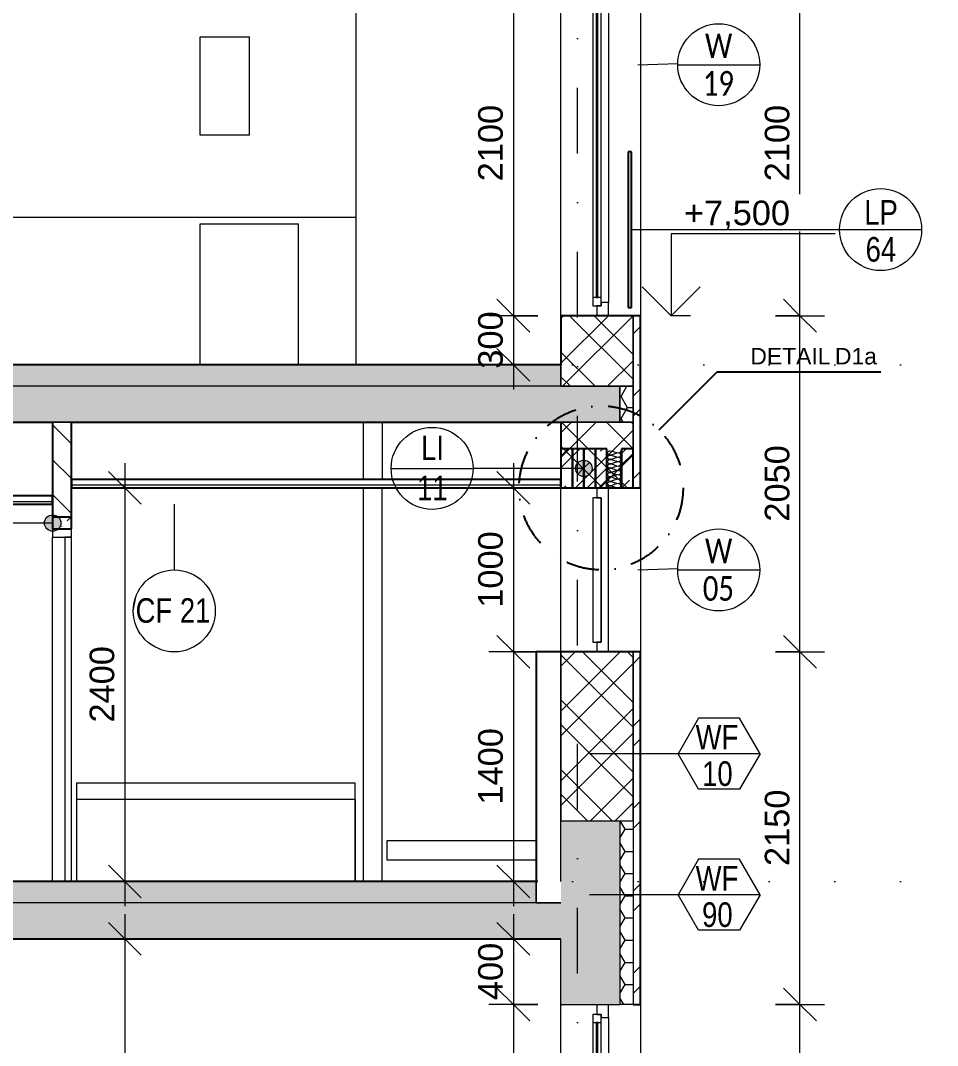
# Model space of a CAD drawing. Header units: millimetres. Extents: x -9657 to 178820, y -8645 to 72638.
# Drawn here: x 51301 to 56894, y 3050 to 9300 of the extents above; entities that cross this region are included whole.
import ezdxf

# ---------------------------------------------------------------- set-up
doc = ezdxf.new("R2010")
doc.units = ezdxf.units.MM
for name, pattern in [('HA_DashDot_10mm-S3mm', [1000, 400, -300, 0, -300]), ('HA_DashDot_4mm-S1mm', [400, 200, -100, 0, -100]), ('HA_Dot-S4mm', [400, 0, -400])]:
    doc.linetypes.add(name, pattern=pattern)
for name, color, linetype, lineweight in [('A-____-____-DIMS', 9, 'Continuous', 5), ('A-____-____-DIMS-100', 9, 'Continuous', 5), ('A-CLNG-____-IDEN', 9, 'Continuous', 9), ('A-CLNG-____-MCUT', 9, 'Continuous', 25), ('A-DETL-____-OTLN', 9, 'Continuous', 25), ('A-DETL-____-THIN', 9, 'Continuous', 9), ('A-DETL-GENF-OTLN', 9, 'Continuous', 9), ('A-DOOR-____-MCUT', 9, 'Continuous', 9), ('A-DOOR-____-OTLN', 9, 'Continuous', 9), ('A-DOOR-FRAM-MCUT', 9, 'Continuous', 9), ('A-DOOR-FRAM-OTLN', 9, 'Continuous', 9), ('A-FLOR-____-MCUT', 9, 'Continuous', 25), ('A-FLOR-____-OTLN', 9, 'Continuous', 9), ('A-FLOR-____-OVHD', 9, 'HA_DashDot_4mm-S1mm', 25), ('A-FLOR-____-PATT', 9, 'Continuous', 25), ('A-FLOR-HRAL-IDEN', 9, 'Continuous', 9), ('A-FLOR-HRAL-MCUT', 9, 'Continuous', 25), ('A-FLOR-HRAL-OTLN', 9, 'Continuous', 9), ('A-FLOR-LEVL-OTLN', 9, 'Continuous', 9), ('A-GENM-____-IDEN', 9, 'Continuous', 9), ('A-GENM-____-MCUT', 9, 'Continuous', 25), ('A-GENM-____-OTLN', 9, 'Continuous', 9), ('A-GLAZ-____-IDEN', 9, 'Continuous', 9), ('A-GLAZ-____-MCUT', 9, 'Continuous', 5), ('A-GLAZ-____-OTLN', 9, 'Continuous', 5), ('A-WALL-____-MCUT', 9, 'Continuous', 25), ('A-WALL-____-OTLN', 9, 'Continuous', 9), ('A-WALL-____-PATT', 9, 'Continuous', 25), ('G-____-____-DIMS', 9, 'Continuous', 5), ('G-____-____-TEXT', 9, 'Continuous', 5), ('I-WALL-____-MCUT', 9, 'Continuous', 25), ('I-WALL-____-OTLN', 9, 'Continuous', 9), ('P-SANR-FIXT-OTLN', 9, 'Continuous', 9), ('Q-CASE-____-OTLN', 9, 'Continuous', 9), ('Q-SPCQ-____-OTLN', 9, 'Continuous', 9), ('S-GRID-____-OTLN', 9, 'Continuous', 5)]:
    doc.layers.add(name, color=color, linetype=linetype, lineweight=lineweight)
doc.styles.add('Arial_1', font='arial.ttf', dxfattribs={"height": 150})
doc.styles.add('Arial_2', font='arial.ttf', dxfattribs={"height": 100})
doc.styles.add('Arial_3', font='arial.ttf', dxfattribs={"width": 0.8, "height": 150})
doc.styles.add('Calibri', font='calibri.ttf', dxfattribs={"width": 0.8, "height": 150})
doc.dimstyles.new('Inner_Dimensions_1', dxfattribs={"dimscale": 304.8, "dimtxt": 153.03891, "dimasz": 0.656168, "dimexe": 0.492126, "dimexo": 0.0625, "dimgap": 0.065617, "dimtad": 1, "dimdec": 0, "dimzin": 0, "dimdsep": 46, "dimtxsty": 'Arial_1', "dimblk1": 'OBLIQUE', "dimblk2": 'OBLIQUE', "dimsah": 1, "dimcen": 0.09, "dimdle": 0.492126, "dimazin": 0, "dimtfac": 1, "dimtdec": 4, "dimtix": 1, "dimtmove": 0, "dimatfit": 3, "dimfxl": 0.492126, "dimfxlon": 1, "dimtvp": 1, "dimtolj": 1, "dimtzin": 0, "dimlwd": 9, "dimlwe": 9, "dimarcsym": 2})
pattern_1 = [(45, (-49176.07, 1865.4), (-212.132, 212.132), []), (45, (-49026.07, 1865.4), (-212.132, 212.132), []), (315, (-49176.07, 1865.4), (212.132, 212.132), []), (315, (-49026.07, 1865.4), (212.132, 212.132), [])]
pattern_2 = [(45, (-49176.07, 1865.4), (-176.7767, 176.7767), []), (45, (-49105.36, 1865.4), (-176.7767, 176.7767), []), (45, (-48963.93, 1865.4), (-106.066, 247.4874), [100, -50, 3.353, -46.647])]

# ---------------------------------------------------------------- blocks, each defined once
blk = doc.blocks.new('HA_DR_Single_Swing_Solid - In_BJ_700x2100-2040355-ŘEZ C-C OBJEKT C')
at = {"layer": 'A-DOOR-____-MCUT', "color": 50}
for p, q in [((-26419.9, 6150), (-26459.9, 6150)), ((-26459.9, 6150), (-26459.9, 4050)), ((-26419.9, 4050), (-26419.9, 6150)), ((-26459.9, 4050), (-26419.9, 4050))]:
    blk.add_line(p, q, dxfattribs=at)
at = {"layer": 'A-DOOR-FRAM-MCUT', "color": 50}
for p, q in [((-26419.9, 6200), (-26534.9, 6200)), ((-26534.9, 6200), (-26534.9, 6150)), ((-26419.9, 6150), (-26419.9, 6200)), ((-26534.9, 6150), (-26419.9, 6150))]:
    blk.add_line(p, q, dxfattribs=at)
at = {"layer": 'A-DOOR-FRAM-OTLN', "color": 50}
blk.add_line((-26534.9, 4050), (-26534.9, 6150), dxfattribs=at)
blk = doc.blocks.new('HA_WD_SinglePanel - 1250x2400-1662821-ŘEZ C-C OBJEKT C')
at = {"layer": 'A-GLAZ-____-MCUT', "color": 250}
for p, q in [((-23214.9, 3298), (-23214.9, 3240)), ((-23144.9, 3220), (-23144.9, 3298)), ((-23189.9, 3240), (-23239.9, 3240)), ((-23239.9, 3240), (-23239.9, 3190)), ((-23239.9, 3190), (-23189.9, 3190)), ((-23209.9, 3190), (-23219.9, 3190)), ((-23219.9, 3190), (-23219.9, 1010)), ((-23214.9, 3240), (-23189.9, 3240)), ((-23209.9, 1010), (-23209.9, 3190)), ((-23189.9, 3190), (-23189.9, 3240)), ((-23189.9, 3240), (-23189.9, 3220)), ((-23189.9, 3220), (-23144.9, 3220)), ((-23189.9, 1010), (-23239.9, 1010)), ((-23239.9, 1010), (-23239.9, 960)), ((-23219.9, 1010), (-23209.9, 1010)), ((-23189.9, 960), (-23189.9, 1010)), ((-23239.9, 960), (-23189.9, 960)), ((-23214.9, 960), (-23214.9, 900)), ((-23189.9, 960), (-23214.9, 960)), ((-23144.9, 980), (-23189.9, 980)), ((-23189.9, 980), (-23189.9, 960)), ((-23144.9, 900), (-23144.9, 980)), ((-23214.9, 900), (-23144.9, 900))]:
    blk.add_line(p, q, dxfattribs=at)
at = {"layer": 'A-GLAZ-____-OTLN', "color": 250}
for p, q in [((-23239.9, 3190), (-23239.9, 1010)), ((-23189.9, 1010), (-23189.9, 3190)), ((-23144.9, 3220), (-23144.9, 980))]:
    blk.add_line(p, q, dxfattribs=at)
blk = doc.blocks.new('HA_WD_SinglePanel - 625x1000-V39-ŘEZ C-C OBJEKT C')
at = {"layer": 'A-GLAZ-____-MCUT', "color": 250}
for p, q in [((-23214.9, 6450), (-23214.9, 6390)), ((-23144.9, 6450), (-23214.9, 6450)), ((-23144.9, 5450), (-23144.9, 6450)), ((-23189.9, 6390), (-23239.9, 6390)), ((-23239.9, 6390), (-23239.9, 5510)), ((-23214.9, 6390), (-23189.9, 6390)), ((-23189.9, 5510), (-23189.9, 6390)), ((-23189.9, 6390), (-23189.9, 5510)), ((-23239.9, 5510), (-23189.9, 5510)), ((-23189.9, 5510), (-23214.9, 5510)), ((-23214.9, 5510), (-23214.9, 5450)), ((-23214.9, 5450), (-23144.9, 5450))]:
    blk.add_line(p, q, dxfattribs=at)
blk = doc.blocks.new('ABMV_Bathtub_Generic - 800x1700-V40-ŘEZ C-C OBJEKT C')
at = {"layer": 'P-SANR-FIXT-OTLN', "color": 50}
for p, q in [((-24689.9, 4550), (-26389.9, 4550)), ((-26389.9, 4550), (-26389.9, 4050)), ((-24689.9, 4550), (-24689.9, 4050))]:
    blk.add_line(p, q, dxfattribs=at)
blk = doc.blocks.new('ABMV_ShowerBasin_Generic - 800x960-1530461-ŘEZ C-C OBJEKT C')
at = {"layer": 'P-SANR-FIXT-OTLN', "color": 50}
for p, q in [((-24494.9, 4180), (-24494.9, 4300)), ((-24494.9, 4300), (-23584.9, 4300)), ((-23584.9, 4180), (-24494.9, 4180))]:
    blk.add_line(p, q, dxfattribs=at)
blk = doc.blocks.new('Casework 9 - Casework 6-1428134-ŘEZ C-C OBJEKT C')
at = {"layer": 'Q-CASE-____-OTLN', "color": 50}
for q in [(-24684.9, 8100), (-28609.8, 7200)]:
    blk.add_line((-28609.8, 8100), q, dxfattribs=at)
blk = doc.blocks.new('Kuchyňská_linka_sporák_ADNS - 600x600x800-1423137-ŘEZ C-C OBJEKT C')
at = {"layer": 'Q-SPCQ-____-OTLN', "color": 50}
for p, q in [((-25635.2, 9200), (-25335.2, 9200)), ((-25635.2, 8600), (-25635.2, 9200)), ((-25335.2, 8600), (-25335.2, 9200)), ((-25335.2, 8600), (-25635.2, 8600)), ((-25635.2, 8060), (-25035.2, 8060)), ((-25635.2, 7200), (-25635.2, 8060)), ((-25035.2, 7200), (-25035.2, 8060))]:
    blk.add_line(p, q, dxfattribs=at)
blk = doc.blocks.new('Railing - Railing-1635921-ŘEZ C-C OBJEKT C')
at = {"layer": 'A-FLOR-HRAL-MCUT', "color": 10}
for p, q in [((-23004.9, 8500), (-23024.9, 8500)), ((-23024.9, 8500), (-23024.9, 7550)), ((-23004.9, 7550), (-23004.9, 8500)), ((-23024.9, 7550), (-23004.9, 7550))]:
    blk.add_line(p, q, dxfattribs=at)
blk = doc.blocks.new('HA_GM_Tiling_LineBased - Generic Tiles-1687101-ŘEZ C-C OBJEKT C')
at = {"layer": 'A-GENM-____-OTLN', "color": 50}
for p, q in [((-24639.9, 4050), (-24639.9, 6450)), ((-24524.9, 4050), (-24524.9, 6450))]:
    blk.add_line(p, q, dxfattribs=at)
blk = doc.blocks.new('HA_WD_SinglePanel - 1250x2100-2009252-ŘEZ C-C OBJEKT C')
at = {"layer": 'A-GLAZ-____-MCUT', "color": 250}
for p, q in [((-23214.9, 9600), (-23214.9, 9540)), ((-23144.9, 9520), (-23144.9, 9600)), ((-23189.9, 9540), (-23239.9, 9540)), ((-23239.9, 9540), (-23239.9, 9490)), ((-23214.9, 9540), (-23189.9, 9540)), ((-23189.9, 9490), (-23189.9, 9540)), ((-23189.9, 9540), (-23189.9, 9520)), ((-23189.9, 9520), (-23144.9, 9520)), ((-23239.9, 9490), (-23189.9, 9490)), ((-23209.9, 9490), (-23219.9, 9490)), ((-23219.9, 9490), (-23219.9, 7610)), ((-23209.9, 7610), (-23209.9, 9490)), ((-23189.9, 7610), (-23239.9, 7610)), ((-23239.9, 7610), (-23239.9, 7560)), ((-23219.9, 7610), (-23209.9, 7610)), ((-23189.9, 7560), (-23189.9, 7610)), ((-23144.9, 7580), (-23189.9, 7580)), ((-23189.9, 7580), (-23189.9, 7560)), ((-23144.9, 7500), (-23144.9, 7580)), ((-23239.9, 7560), (-23189.9, 7560)), ((-23214.9, 7560), (-23214.9, 7500)), ((-23189.9, 7560), (-23214.9, 7560)), ((-23214.9, 7500), (-23144.9, 7500))]:
    blk.add_line(p, q, dxfattribs=at)
at = {"layer": 'A-GLAZ-____-OTLN', "color": 250}
for p, q in [((-23144.9, 9520), (-23144.9, 7580)), ((-23239.9, 9490), (-23239.9, 7610)), ((-23189.9, 7610), (-23189.9, 9490))]:
    blk.add_line(p, q, dxfattribs=at)
blk = doc.blocks.new('TB_Porotherm KP11_5_1000mm - TB_Porotherm KP11_5_1000mm-V48-ŘEZ C-C OBJEKT C')
at = {"layer": 'A-GENM-____-OTLN', "lineweight": 5}
h = blk.add_hatch(dxfattribs=at)
h.set_pattern_fill('FP_27', color=256, style=0, pattern_type=2)
h.set_pattern_definition(pattern_2)
h.paths.add_polyline_path([(-26419.9, 6200), (-26419.9, 6271), (-26534.9, 6271), (-26534.9, 6200)])
at = {"layer": 'A-GENM-____-MCUT', "color": 10}
for p, q in [((-26419.9, 6271), (-26534.9, 6271)), ((-26534.9, 6271), (-26534.9, 6200)), ((-26419.9, 6200), (-26419.9, 6271)), ((-26534.9, 6200), (-26419.9, 6200))]:
    blk.add_line(p, q, dxfattribs=at)
blk = doc.blocks.new('TB_Porotherm KP7_1000mm - TB_Porotherm KP7_1000mm-V61-ŘEZ C-C OBJEKT C')
at = {"layer": 'A-GENM-____-OTLN', "lineweight": 5}
h = blk.add_hatch(dxfattribs=at)
h.set_pattern_fill('FP_27', color=256, style=0, pattern_type=2)
h.set_pattern_definition(pattern_2)
h.paths.add_polyline_path([(-23364.9, 6450), (-23364.9, 6688), (-23434.9, 6688), (-23434.9, 6450)])
at = {"layer": 'A-GENM-____-MCUT', "color": 10}
for p, q in [((-23364.9, 6688), (-23434.9, 6688)), ((-23434.9, 6688), (-23434.9, 6450)), ((-23364.9, 6450), (-23364.9, 6688)), ((-23434.9, 6450), (-23364.9, 6450))]:
    blk.add_line(p, q, dxfattribs=at)
blk = doc.blocks.new('TB_Porotherm KP7_1000mm - TB_Porotherm KP7_1000mm-V62-ŘEZ C-C OBJEKT C')
at = {"layer": 'A-GENM-____-OTLN', "lineweight": 5}
h = blk.add_hatch(dxfattribs=at)
h.set_pattern_fill('FP_27', color=256, style=0, pattern_type=2)
h.set_pattern_definition(pattern_2)
h.paths.add_polyline_path([(-23294.9, 6450), (-23294.9, 6688), (-23364.9, 6688), (-23364.9, 6450)])
at = {"layer": 'A-GENM-____-MCUT', "color": 10}
for p, q in [((-23294.9, 6688), (-23364.9, 6688)), ((-23364.9, 6688), (-23364.9, 6450)), ((-23294.9, 6450), (-23294.9, 6688)), ((-23364.9, 6450), (-23294.9, 6450))]:
    blk.add_line(p, q, dxfattribs=at)
blk = doc.blocks.new('TB_Porotherm KP7_1000mm - TB_Porotherm KP7_1000mm-V63-ŘEZ C-C OBJEKT C')
at = {"layer": 'A-GENM-____-OTLN', "lineweight": 5}
h = blk.add_hatch(dxfattribs=at)
h.set_pattern_fill('FP_27', color=256, style=0, pattern_type=2)
h.set_pattern_definition(pattern_2)
h.paths.add_polyline_path([(-23224.9, 6450), (-23224.9, 6688), (-23294.9, 6688), (-23294.9, 6450)])
at = {"layer": 'A-GENM-____-MCUT', "color": 10}
for p, q in [((-23224.9, 6688), (-23294.9, 6688)), ((-23294.9, 6688), (-23294.9, 6450)), ((-23224.9, 6450), (-23224.9, 6688)), ((-23294.9, 6450), (-23224.9, 6450))]:
    blk.add_line(p, q, dxfattribs=at)
blk = doc.blocks.new('TB_Porotherm KP7_1000mm - TB_Porotherm KP7_1000mm-V64-ŘEZ C-C OBJEKT C')
at = {"layer": 'A-GENM-____-OTLN', "lineweight": 5}
h = blk.add_hatch(dxfattribs=at)
h.set_pattern_fill('FP_27', color=256, style=0, pattern_type=2)
h.set_pattern_definition(pattern_2)
h.paths.add_polyline_path([(-23154.9, 6450), (-23154.9, 6688), (-23224.9, 6688), (-23224.9, 6450)])
at = {"layer": 'A-GENM-____-MCUT', "color": 10}
for p, q in [((-23154.9, 6688), (-23224.9, 6688)), ((-23224.9, 6688), (-23224.9, 6450)), ((-23154.9, 6450), (-23154.9, 6688)), ((-23224.9, 6450), (-23154.9, 6450))]:
    blk.add_line(p, q, dxfattribs=at)
blk = doc.blocks.new('TB_Porotherm KP7_1000mm - TB_Porotherm KP7_1000mm-V65-ŘEZ C-C OBJEKT C')
at = {"layer": 'A-GENM-____-OTLN', "lineweight": 5}
h = blk.add_hatch(dxfattribs=at)
h.set_pattern_fill('FP_27', color=256, style=0, pattern_type=2)
h.set_pattern_definition(pattern_2)
h.paths.add_polyline_path([(-22994.9, 6450), (-22994.9, 6688), (-23064.9, 6688), (-23064.9, 6450)])
at = {"layer": 'A-GENM-____-MCUT', "color": 10}
for p, q in [((-22994.9, 6688), (-23064.9, 6688)), ((-23064.9, 6688), (-23064.9, 6450)), ((-22994.9, 6450), (-22994.9, 6688)), ((-23064.9, 6450), (-22994.9, 6450))]:
    blk.add_line(p, q, dxfattribs=at)
blk = doc.blocks.new('185-01_OBJEKT C_Central_rvt-2-ŘEZ C-C OBJEKT C')
at = {"layer": 'A-FLOR-____-PATT', "lineweight": 5}
blk.add_hatch(color=7, dxfattribs=at).paths.add_polyline_path([(-23680.3, 7070), (-23434.9, 7070), (-23434.9, 7200), (-40224.9, 7200), (-40224.9, 7070), (-24227.3, 7070)])
at = {"layer": 'A-FLOR-____-PATT', "lineweight": 9}
for points in [[(-23074.9, 6850), (-23074.9, 7070), (-40224.9, 7070), (-40224.9, 6850), (-23434.9, 6850)], [(-23434.9, 3700), (-23434.9, 3920), (-45194.9, 3920), (-45194.9, 3700), (-23680.3, 3700)]]:
    blk.add_hatch(color=254, dxfattribs=at).paths.add_polyline_path(points)
at = {"layer": 'A-FLOR-____-PATT', "lineweight": 5}
h = blk.add_hatch(dxfattribs=at)
h.set_pattern_fill('FP_25', color=250, style=0, pattern_type=2)
h.set_pattern_definition([(0, (-49176.066, 1865.4), (117.187, 67.658), [78.125, -156.25]), (120, (-49176.066, 1865.4), (-117.18755, 67.65879), [78.125, -156.25]), (60, (-49176.066, 1865.4), (-5e-05, 135.31592), [0, -156.25, 78.125, 0])])
h.paths.add_polyline_path([(-22994.9, 6850), (-22994.9, 7070), (-23074.9, 7070), (-23074.9, 6850)])
h = blk.add_hatch(color=7, dxfattribs=at)
h.paths.add_polyline_path([(-44734.9, 3920), (-40474.9, 3920), (-40474.9, 4050), (-44734.9, 4050)])
h.paths.add_polyline_path([(-23584.9, 3920), (-23584.9, 4050), (-40224.9, 4050), (-40224.9, 3920), (-23680.3, 3920)])
at = {"layer": 'A-WALL-____-PATT', "lineweight": 5}
h = blk.add_hatch(dxfattribs=at)
h.set_pattern_fill('FP_24', color=250, style=0, pattern_type=2)
h.set_pattern_definition([(45, (-49176.07, 1865.4), (-251.447, 251.447), []), (45, (-49176.07, 2246.4), (-251.447, 251.447), [])])
h.paths.add_polyline_path([(-22949.9, 3300), (-22949.9, 5450), (-22994.9, 5450), (-22994.9, 3300)])
h.paths.add_polyline_path([(-22994.9, 6450), (-22949.9, 6450), (-22949.9, 7500), (-22994.9, 7500), (-22994.9, 6825.1)])
h.paths.add_polyline_path([(-22994.9, 9600), (-22949.9, 9600), (-22949.9, 11585.1), (-22994.9, 11585.1), (-22994.9, 9835)])
h = blk.add_hatch(dxfattribs=at)
h.set_pattern_fill('FP_21', color=250, style=0, pattern_type=2)
h.set_pattern_definition(pattern_1)
h.paths.add_polyline_path([(-22994.9, 7070), (-22994.9, 7500), (-23434.9, 7500), (-23434.9, 7070), (-23074.9, 7070)])
h.paths.add_polyline_path([(-22994.9, 9600), (-22994.9, 11106.7), (-23434.9, 11106.7), (-23434.9, 11090), (-22994.9, 11090), (-22994.9, 10840), (-23434.9, 10840), (-23434.9, 9850), (-22994.9, 9850), (-22994.9, 9600)])
h = blk.add_hatch(dxfattribs=at)
h.set_pattern_fill('FP_23', color=250, style=0, pattern_type=2)
h.set_pattern_definition([(135, (-49176.07, 1865.4), (-106.066, -106.066), [])])
h.paths.add_polyline_path([(-26419.9, 6200), (-26419.9, 6850), (-26534.9, 6850), (-26534.9, 6200)])
h = blk.add_hatch(dxfattribs=at)
h.set_pattern_fill('FP_21', color=250, style=0, pattern_type=2)
h.set_pattern_definition(pattern_1)
h.paths.add_polyline_path([(-23133.4, 4420), (-22994.9, 4420), (-22994.9, 5450), (-23434.9, 5450), (-23434.9, 4420)])
h.paths.add_polyline_path([(-22994.9, 6450), (-22994.9, 6850), (-23434.9, 6850), (-23434.9, 6450)])
at = {"layer": 'A-CLNG-____-MCUT', "color": 10}
for p, q in [((-23434.9, 6502), (-26419.9, 6502)), ((-26419.9, 6502), (-26419.9, 6450)), ((-23434.9, 6450), (-23434.9, 6502)), ((-26419.9, 6450), (-23434.9, 6450)), ((-26534.9, 6402), (-32449.9, 6402)), ((-26534.9, 6350), (-26534.9, 6402)), ((-32449.9, 6350), (-26534.9, 6350))]:
    blk.add_line(p, q, dxfattribs=at)
at = {"layer": 'A-CLNG-____-MCUT', "color": 50, "lineweight": 9}
for p, q in [((-23434.9, 6466), (-26419.9, 6466)), ((-26534.9, 6366), (-32449.9, 6366))]:
    blk.add_line(p, q, dxfattribs=at)
at = {"layer": 'A-FLOR-____-MCUT', "color": 10}
for p, q in [((-23434.9, 7200), (-40224.9, 7200)), ((-32449.9, 6850), (-26534.9, 6850)), ((-26419.9, 6850), (-23434.9, 6850)), ((-23584.9, 4050), (-40224.9, 4050)), ((-27269.9, 3700), (-23434.9, 3700))]:
    blk.add_line(p, q, dxfattribs=at)
at = {"layer": 'A-FLOR-____-MCUT', "color": 50, "lineweight": 9}
for p, q in [((-23434.9, 7070), (-23434.9, 7200)), ((-23434.9, 7070), (-40224.9, 7070)), ((-23074.9, 7070), (-23434.9, 7070)), ((-26534.9, 6850), (-26419.9, 6850)), ((-23434.9, 6850), (-23074.9, 6850)), ((-23584.9, 3920), (-23584.9, 4050)), ((-23584.9, 3920), (-40224.9, 3920)), ((-23434.9, 3920), (-23584.9, 3920))]:
    blk.add_line(p, q, dxfattribs=at)
at = {"layer": 'A-FLOR-____-OTLN', "color": 50}
for p, q in [((-23074.9, 6850), (-23074.9, 7070)), ((-22994.9, 7070), (-23074.9, 7070)), ((-23074.9, 7070), (-23074.9, 6850)), ((-22994.9, 6850), (-22994.9, 7070)), ((-23074.9, 6850), (-22994.9, 6850))]:
    blk.add_line(p, q, dxfattribs=at)
at = {"layer": 'A-WALL-____-MCUT', "color": 10}
for p, q in [((-23434.9, 7500), (-23434.9, 7200)), ((-22994.9, 7500), (-23434.9, 7500)), ((-22949.9, 7500), (-22994.9, 7500)), ((-22949.9, 6450), (-22949.9, 7500)), ((-23434.9, 6850), (-23434.9, 6450)), ((-23434.9, 6450), (-22994.9, 6450)), ((-22994.9, 6450), (-22949.9, 6450)), ((-22994.9, 5450), (-23434.9, 5450)), ((-22949.9, 5450), (-22994.9, 5450)), ((-22949.9, 3300), (-22949.9, 5450)), ((-22994.9, 3300), (-22949.9, 3300))]:
    blk.add_line(p, q, dxfattribs=at)
at = {"layer": 'A-WALL-____-MCUT', "color": 50, "lineweight": 9}
for p, q in [((-22994.9, 7070), (-22994.9, 7500)), ((-22994.9, 7500), (-22994.9, 7070)), ((-23434.9, 7200), (-23434.9, 7070)), ((-23434.9, 7070), (-23074.9, 7070)), ((-26419.9, 6850), (-26534.9, 6850)), ((-23074.9, 6850), (-23434.9, 6850)), ((-22994.9, 6850), (-22994.9, 6450)), ((-22994.9, 6450), (-22994.9, 6850)), ((-23434.9, 4420), (-23434.9, 5450)), ((-23434.9, 5450), (-23434.9, 4420)), ((-22994.9, 5450), (-22994.9, 4420)), ((-22994.9, 4420), (-22994.9, 5450)), ((-23584.9, 4050), (-23584.9, 3920)), ((-23584.9, 3920), (-23434.9, 3920))]:
    blk.add_line(p, q, dxfattribs=at)
at = {"layer": 'A-WALL-____-OTLN', "color": 50}
for p, q in [((-23434.9, 7500), (-23434.9, 9600)), ((-22949.9, 9600), (-22949.9, 7500)), ((-23074.9, 7070), (-22994.9, 7070)), ((-22994.9, 7070), (-22994.9, 6850)), ((-22994.9, 6850), (-23074.9, 6850)), ((-23434.9, 5450), (-23434.9, 6450)), ((-22949.9, 6450), (-22949.9, 5450)), ((-23434.9, 900), (-23434.9, 3298)), ((-22949.9, 3300), (-22949.9, 900))]:
    blk.add_line(p, q, dxfattribs=at)
at = {"layer": 'I-WALL-____-MCUT', "color": 10}
for p, q in [((-26534.9, 6850), (-26534.9, 6200)), ((-26419.9, 6200), (-26419.9, 6850)), ((-26534.9, 6200), (-26419.9, 6200)), ((-23584.9, 5450), (-23584.9, 4050)), ((-23434.9, 5450), (-23584.9, 5450))]:
    blk.add_line(p, q, dxfattribs=at)
at = {"layer": 'I-WALL-____-OTLN', "color": 50}
for p, q in [((-24684.9, 11004.7), (-24684.9, 7200)), ((-24639.9, 6502), (-24639.9, 6850)), ((-24524.9, 6850), (-24524.9, 6502)), ((-24689.9, 4650), (-26389.9, 4650)), ((-26389.9, 4650), (-26389.9, 4050)), ((-24689.9, 4050), (-24689.9, 4650))]:
    blk.add_line(p, q, dxfattribs=at)
at = {"layer": 'A-DOOR-____-OTLN', "color": 50, "lineweight": 9}
blk.add_blockref('HA_DR_Single_Swing_Solid - In_BJ_700x2100-2040355-ŘEZ C-C OBJEKT C', (0, 0), dxfattribs=at)
at = {"layer": 'A-FLOR-HRAL-OTLN', "color": 50, "lineweight": 9}
blk.add_blockref('Railing - Railing-1635921-ŘEZ C-C OBJEKT C', (0, 0), dxfattribs=at)
at = {"layer": 'A-GENM-____-OTLN', "color": 50, "lineweight": 9}
for name in ['TB_Porotherm KP7_1000mm - TB_Porotherm KP7_1000mm-V61-ŘEZ C-C OBJEKT C', 'TB_Porotherm KP7_1000mm - TB_Porotherm KP7_1000mm-V62-ŘEZ C-C OBJEKT C', 'TB_Porotherm KP7_1000mm - TB_Porotherm KP7_1000mm-V63-ŘEZ C-C OBJEKT C', 'TB_Porotherm KP7_1000mm - TB_Porotherm KP7_1000mm-V64-ŘEZ C-C OBJEKT C', 'TB_Porotherm KP7_1000mm - TB_Porotherm KP7_1000mm-V65-ŘEZ C-C OBJEKT C', 'HA_GM_Tiling_LineBased - Generic Tiles-1687101-ŘEZ C-C OBJEKT C', 'TB_Porotherm KP11_5_1000mm - TB_Porotherm KP11_5_1000mm-V48-ŘEZ C-C OBJEKT C']:
    blk.add_blockref(name, (0, 0), dxfattribs=at)
at = {"layer": 'A-GLAZ-____-OTLN', "color": 50, "lineweight": 9}
for name in ['HA_WD_SinglePanel - 1250x2100-2009252-ŘEZ C-C OBJEKT C', 'HA_WD_SinglePanel - 625x1000-V39-ŘEZ C-C OBJEKT C', 'HA_WD_SinglePanel - 1250x2400-1662821-ŘEZ C-C OBJEKT C']:
    blk.add_blockref(name, (0, 0), dxfattribs=at)
at = {"layer": 'P-SANR-FIXT-OTLN', "color": 50, "lineweight": 9}
for name in ['ABMV_Bathtub_Generic - 800x1700-V40-ŘEZ C-C OBJEKT C', 'ABMV_ShowerBasin_Generic - 800x960-1530461-ŘEZ C-C OBJEKT C']:
    blk.add_blockref(name, (0, 0), dxfattribs=at)
at = {"layer": 'Q-CASE-____-OTLN', "color": 50, "lineweight": 9}
blk.add_blockref('Casework 9 - Casework 6-1428134-ŘEZ C-C OBJEKT C', (0, 0), dxfattribs=at)
at = {"layer": 'Q-SPCQ-____-OTLN', "color": 50, "lineweight": 9}
blk.add_blockref('Kuchyňská_linka_sporák_ADNS - 600x600x800-1423137-ŘEZ C-C OBJEKT C', (0, 0), dxfattribs=at)
blk = doc.blocks.new('DIMBLOCK71-ŘEZ C-C OBJEKT C')
at = {"layer": 'A-____-____-DIMS-100', "lineweight": 9}
for p, q in [((54307.3, 6600), (54307.3, 5450)), ((54307.3, 6450), (54207.3, 6550)), ((54457.3, 6450), (54157.3, 6450)), ((54307.3, 6450), (54407.3, 6350)), ((54307.3, 6450), (54457.3, 6450)), ((54307.3, 5450), (54207.3, 5550)), ((54457.3, 5450), (54157.3, 5450)), ((54307.3, 5450), (54407.3, 5350)), ((54307.3, 5450), (54457.3, 5450))]:
    blk.add_line(p, q, dxfattribs=at)
at = {"layer": 'A-____-____-DIMS-100', "color": 0, "lineweight": 9, "insert": (54092.6, 5719.3), "char_height": 150, "width": 553.765, "attachment_point": 1, "rotation": 90, "line_spacing_factor": 0.941778, "style": 'Arial_1'}
blk.add_mtext('1000', dxfattribs=at)
blk = doc.blocks.new('_Oblique')
at = {"color": 0, "linetype": 'ByBlock', "lineweight": -2}
blk.add_line((-0.5, -0.5), (0.5, 0.5), dxfattribs=at)
blk = doc.blocks.new('DIMBLOCK72-ŘEZ C-C OBJEKT C')
at = {"layer": 'A-____-____-DIMS-100', "lineweight": 9}
for p, q in [((54307.3, 5450), (54207.3, 5550)), ((54457.3, 5450), (54157.3, 5450)), ((54307.3, 5450), (54307.3, 3900)), ((54307.3, 5450), (54407.3, 5350)), ((54307.3, 5450), (54457.3, 5450)), ((54307.3, 4050), (54207.3, 4150)), ((54457.3, 4050), (54157.3, 4050)), ((54307.3, 4050), (54407.3, 3950)), ((54307.3, 4050), (54457.3, 4050))]:
    blk.add_line(p, q, dxfattribs=at)
at = {"layer": 'A-____-____-DIMS-100', "color": 0, "lineweight": 9, "insert": (54092.6, 4519.3), "char_height": 150, "width": 553.765, "attachment_point": 1, "rotation": 90, "line_spacing_factor": 0.941778, "style": 'Arial_1'}
blk.add_mtext('1400', dxfattribs=at)
blk = doc.blocks.new('DIMBLOCK73-ŘEZ C-C OBJEKT C')
at = {"layer": 'A-____-____-DIMS-100', "lineweight": 9}
for p, q in [((54307.3, 3850), (54307.3, 3300)), ((54307.3, 3700), (54207.3, 3800)), ((54457.3, 3700), (54157.3, 3700)), ((54307.3, 3700), (54407.3, 3600)), ((54307.3, 3700), (54457.3, 3700)), ((54307.3, 3300), (54207.3, 3400)), ((54457.3, 3300), (54157.3, 3300)), ((54307.3, 3300), (54407.3, 3200)), ((54307.3, 3300), (54457.3, 3300))]:
    blk.add_line(p, q, dxfattribs=at)
at = {"layer": 'A-____-____-DIMS-100', "color": 0, "lineweight": 9, "insert": (54092.6, 3326.9), "char_height": 150, "width": 415.324, "attachment_point": 1, "rotation": 90, "line_spacing_factor": 0.941778, "style": 'Arial_1'}
blk.add_mtext('400', dxfattribs=at)
blk = doc.blocks.new('DIMBLOCK74-ŘEZ C-C OBJEKT C')
at = {"layer": 'A-____-____-DIMS-100', "lineweight": 9}
for p, q in [((54307.3, 3300), (54207.3, 3400)), ((54457.3, 3300), (54157.3, 3300)), ((54307.3, 3300), (54307.3, 750)), ((54307.3, 3300), (54407.3, 3200)), ((54307.3, 3300), (54457.3, 3300)), ((54307.3, 900), (54207.3, 1000)), ((54457.3, 900), (54157.3, 900)), ((54307.3, 900), (54407.3, 800)), ((54307.3, 900), (54457.3, 900))]:
    blk.add_line(p, q, dxfattribs=at)
at = {"layer": 'A-____-____-DIMS-100', "color": 0, "lineweight": 9, "insert": (54092.6, 1869.3), "char_height": 150, "width": 553.765, "attachment_point": 1, "rotation": 90, "line_spacing_factor": 0.941778, "style": 'Arial_1'}
blk.add_mtext('2400', dxfattribs=at)
blk = doc.blocks.new('HA_Tag_Ceiling - Group _ Type Mark-1822524-ŘEZ C-C OBJEKT C')
at = {"layer": 'A-CLNG-____-IDEN'}
blk.add_line((-34987.4, 9150.1), (-34972.3, 9235.6), dxfattribs=at)
blk.add_circle((-34737.4, 9150.1), 250, dxfattribs=at)
blk = doc.blocks.new('HA_TAG_WD - Type Mark-1502833-ŘEZ C-C OBJEKT C')
at = {"layer": 'A-GLAZ-____-IDEN'}
blk.add_line((-27384.9, 10829.5), (-26884.9, 10829.5), dxfattribs=at)
blk.add_circle((-27134.9, 10829.5), 250, dxfattribs=at)
blk = doc.blocks.new('DIMBLOCK85-ŘEZ C-C OBJEKT C')
at = {"layer": 'A-____-____-DIMS-100', "lineweight": 9}
for p, q in [((56055.5, 3300), (55955.5, 3400)), ((55905.5, 3300), (56205.5, 3300)), ((56055.5, 3300), (55905.5, 3300)), ((56055.5, 900), (56055.5, 3300)), ((56055.5, 3300), (56155.5, 3200)), ((56055.5, 900), (55955.5, 1000)), ((55905.5, 900), (56205.5, 900)), ((56055.5, 900), (55905.5, 900)), ((56055.5, 900), (56155.5, 800))]:
    blk.add_line(p, q, dxfattribs=at)
at = {"layer": 'A-____-____-DIMS-100', "color": 0, "lineweight": 9, "insert": (55840.8, 1869.3), "char_height": 150, "width": 553.765, "attachment_point": 1, "rotation": 90, "line_spacing_factor": 0.941778, "style": 'Arial_1'}
blk.add_mtext('2400', dxfattribs=at)
blk = doc.blocks.new('DIMBLOCK86-ŘEZ C-C OBJEKT C')
at = {"layer": 'A-____-____-DIMS-100', "lineweight": 9}
for p, q in [((56055.5, 5450), (55955.5, 5550)), ((55905.5, 5450), (56205.5, 5450)), ((56055.5, 5450), (55905.5, 5450)), ((56055.5, 3300), (56055.5, 5450)), ((56055.5, 5450), (56155.5, 5350)), ((56055.5, 3300), (55955.5, 3400)), ((55905.5, 3300), (56205.5, 3300)), ((56055.5, 3300), (55905.5, 3300)), ((56055.5, 3300), (56155.5, 3200))]:
    blk.add_line(p, q, dxfattribs=at)
at = {"layer": 'A-____-____-DIMS-100', "color": 0, "lineweight": 9, "insert": (55840.8, 4144.3), "char_height": 150, "width": 553.765, "attachment_point": 1, "rotation": 90, "line_spacing_factor": 0.941778, "style": 'Arial_1'}
blk.add_mtext('2150', dxfattribs=at)
blk = doc.blocks.new('DIMBLOCK87-ŘEZ C-C OBJEKT C')
at = {"layer": 'A-____-____-DIMS-100', "lineweight": 9}
for p, q in [((56055.5, 7500), (55955.5, 7600)), ((55905.5, 7500), (56205.5, 7500)), ((56055.5, 7500), (55905.5, 7500)), ((56055.5, 5450), (56055.5, 7500)), ((56055.5, 7500), (56155.5, 7400)), ((56055.5, 5450), (55955.5, 5550)), ((55905.5, 5450), (56205.5, 5450)), ((56055.5, 5450), (55905.5, 5450)), ((56055.5, 5450), (56155.5, 5350))]:
    blk.add_line(p, q, dxfattribs=at)
at = {"layer": 'A-____-____-DIMS-100', "color": 0, "lineweight": 9, "insert": (55840.8, 6244.3), "char_height": 150, "width": 553.765, "attachment_point": 1, "rotation": 90, "line_spacing_factor": 0.941778, "style": 'Arial_1'}
blk.add_mtext('2050', dxfattribs=at)
blk = doc.blocks.new('DIMBLOCK88-ŘEZ C-C OBJEKT C')
at = {"layer": 'A-____-____-DIMS-100', "lineweight": 9}
for p, q in [((56055.5, 9600), (55955.5, 9700)), ((55905.5, 9600), (56205.5, 9600)), ((56055.5, 9600), (55905.5, 9600)), ((56055.5, 7500), (56055.5, 9600)), ((56055.5, 9600), (56155.5, 9500)), ((56055.5, 7500), (55955.5, 7600)), ((55905.5, 7500), (56205.5, 7500)), ((56055.5, 7500), (55905.5, 7500)), ((56055.5, 7500), (56155.5, 7400))]:
    blk.add_line(p, q, dxfattribs=at)
at = {"layer": 'A-____-____-DIMS-100', "color": 0, "lineweight": 9, "insert": (55840.8, 8319.3), "char_height": 150, "width": 553.765, "attachment_point": 1, "rotation": 90, "line_spacing_factor": 0.941778, "style": 'Arial_1'}
blk.add_mtext('2100', dxfattribs=at)
blk = doc.blocks.new('Spot Elevations - Default-792506-ŘEZ C-C OBJEKT C')
at = {"layer": 'G-____-____-DIMS', "lineweight": 9}
for p, q in [((-20676.7, 1400), (-21676.7, 1400)), ((-21676.7, 1400), (-21676.7, 900)), ((-21853.5, 1076.8), (-21676.7, 900)), ((-21676.7, 900), (-21499.9, 1076.8))]:
    blk.add_line(p, q, dxfattribs=at)
blk = doc.blocks.new('DIMBLOCK116-ŘEZ C-C OBJEKT C')
at = {"layer": 'A-____-____-DIMS-100', "lineweight": 9}
for p, q in [((54307.3, 9600), (54207.3, 9700)), ((54307.3, 9750), (54307.3, 7500)), ((54457.3, 9600), (54157.3, 9600)), ((54307.3, 9600), (54407.3, 9500)), ((54307.3, 9600), (54457.3, 9600)), ((54307.3, 7500), (54207.3, 7600)), ((54457.3, 7500), (54157.3, 7500)), ((54307.3, 7500), (54407.3, 7400)), ((54307.3, 7500), (54457.3, 7500))]:
    blk.add_line(p, q, dxfattribs=at)
at = {"layer": 'A-____-____-DIMS-100', "color": 0, "lineweight": 9, "insert": (54092.6, 8319.3), "char_height": 150, "width": 553.765, "attachment_point": 1, "rotation": 90, "line_spacing_factor": 0.941778, "style": 'Arial_1'}
blk.add_mtext('2100', dxfattribs=at)
blk = doc.blocks.new('DIMBLOCK117-ŘEZ C-C OBJEKT C')
at = {"layer": 'A-____-____-DIMS-100', "lineweight": 9}
for p, q in [((54307.3, 7500), (54207.3, 7600)), ((54457.3, 7500), (54157.3, 7500)), ((54307.3, 7500), (54307.3, 7050)), ((54307.3, 7500), (54407.3, 7400)), ((54307.3, 7500), (54457.3, 7500)), ((54307.3, 7200), (54207.3, 7300)), ((54457.3, 7200), (54157.3, 7200)), ((54307.3, 7200), (54407.3, 7100)), ((54307.3, 7200), (54457.3, 7200))]:
    blk.add_line(p, q, dxfattribs=at)
at = {"layer": 'A-____-____-DIMS-100', "color": 0, "lineweight": 9, "insert": (54092.6, 7176.9), "char_height": 150, "width": 415.324, "attachment_point": 1, "rotation": 90, "line_spacing_factor": 0.941778, "style": 'Arial_1'}
blk.add_mtext('300', dxfattribs=at)
blk = doc.blocks.new('DIMBLOCK124-ŘEZ C-C OBJEKT C')
at = {"layer": 'A-____-____-DIMS-100', "lineweight": 9}
for p, q in [((51937.7, 6600), (51937.7, 3900)), ((51937.7, 6450), (51837.7, 6550)), ((52087.7, 6450), (51787.7, 6450)), ((51937.7, 6450), (52037.7, 6350)), ((51937.7, 6450), (52087.7, 6450)), ((51937.7, 4050), (51837.7, 4150)), ((52087.7, 4050), (51787.7, 4050)), ((51937.7, 4050), (52037.7, 3950)), ((51937.7, 4050), (52087.7, 4050))]:
    blk.add_line(p, q, dxfattribs=at)
at = {"layer": 'A-____-____-DIMS-100', "color": 0, "lineweight": 9, "insert": (51722.9, 5019.3), "char_height": 150, "width": 553.765, "attachment_point": 1, "rotation": 90, "line_spacing_factor": 0.941778, "style": 'Arial_1'}
blk.add_mtext('2400', dxfattribs=at)
blk = doc.blocks.new('DIMBLOCK125-ŘEZ C-C OBJEKT C')
at = {"layer": 'A-____-____-DIMS-100', "lineweight": 9}
for p, q in [((51937.7, 3850), (51937.7, 750)), ((51937.7, 3700), (51837.7, 3800)), ((52087.7, 3700), (51787.7, 3700)), ((51937.7, 3700), (52037.7, 3600)), ((51937.7, 3700), (52087.7, 3700)), ((51937.7, 900), (51837.7, 1000)), ((52087.7, 900), (51787.7, 900)), ((51937.7, 900), (52037.7, 800)), ((51937.7, 900), (52087.7, 900))]:
    blk.add_line(p, q, dxfattribs=at)
at = {"layer": 'A-____-____-DIMS-100', "color": 0, "lineweight": 9, "insert": (51722.9, 2069.3), "char_height": 150, "width": 553.765, "attachment_point": 1, "rotation": 90, "line_spacing_factor": 0.941778, "style": 'Arial_1'}
blk.add_mtext('2800', dxfattribs=at)
blk = doc.blocks.new('HA_TAG_GM_Products - Generic-588599-ŘEZ C-C OBJEKT C')
at = {"layer": 'A-GENM-____-IDEN'}
blk.add_line((-30828.4, 3169), (-30328.4, 3169), dxfattribs=at)
blk.add_circle((-30578.4, 3169), 250, dxfattribs=at)
blk = doc.blocks.new('HA_TAG_GM_Railings - Generic-2229991-ŘEZ C-C OBJEKT C')
at = {"layer": 'A-FLOR-HRAL-IDEN'}
blk.add_line((-21734.9, 8025), (-21234.9, 8025), dxfattribs=at)
blk.add_circle((-21484.9, 8025), 250, dxfattribs=at)

msp = doc.modelspace()

# ---------------------------------------------------------------- hatches: boundary and pattern name
at = {"layer": 'A-DETL-GENF-OTLN'}
msp.add_hatch(color=254, dxfattribs=at).paths.add_polyline_path([(54597.4, 3298), (54957.4, 3298), (54957.4, 4420), (54597.4, 4420), (54597.4, 3698)])
at = {"layer": 'A-DETL-GENF-OTLN', "lineweight": 5}
h = msp.add_hatch(dxfattribs=at)
h.set_pattern_fill('FP_31', color=250, style=0, pattern_type=2)
h.set_pattern_definition([(0, (28856.2, 1865.4), (117.187, 67.658), [78.125, -156.25]), (120, (28856.2, 1865.4), (-117.18705, 67.65792), [78.125, -156.25]), (60, (28856.2, 1865.4), (0.00045, 135.31679), [0, -156.25, 78.125, 0])])
h.paths.add_polyline_path([(54957.4, 3300), (55037.4, 3300), (55037.4, 4420), (54957.4, 4420), (54957.4, 3698)])
at = {"layer": 'A-GENM-____-IDEN'}
h = msp.add_hatch(color=256, dxfattribs=at)
edge = h.paths.add_edge_path()
edge.add_arc((54737.4, 6569), 50, 0, 360)
h = msp.add_hatch(color=256, dxfattribs=at)
edge = h.paths.add_edge_path()
edge.add_arc((51497.4, 6235.5), 50, 0, 360)

# ---------------------------------------------------------------- linework, layer by layer
at = {"layer": 'A-CLNG-____-IDEN'}
msp.add_line((52239.4, 6350), (52239.4, 5950.1), dxfattribs=at)
at = {"layer": 'A-DETL-____-OTLN'}
for p, q in [((55195.9, 6803.6), (55549.5, 7157.1)), ((55549.5, 7157.1), (56549.5, 7157.1))]:
    msp.add_line(p, q, dxfattribs=at)
at = {"layer": 'A-DETL-____-OTLN', "lineweight": 9}
for points in [[(54895.7, 6650), (54889.4, 6650), (54875.3, 6663.3), (54889.4, 6676.7), (54895.7, 6676.7)], [(54895.7, 6623.3), (54889.4, 6623.3), (54875.3, 6636.7), (54889.4, 6650), (54895.7, 6650)], [(54895.7, 6676.7), (54914, 6676.7), (54930.7, 6663.3), (54949, 6663.3)], [(54949, 6663.3), (54930.7, 6663.3), (54914, 6650), (54895.7, 6650)], [(54895.7, 6650), (54914, 6650), (54930.7, 6636.7), (54949, 6636.7)], [(54949, 6636.7), (54930.7, 6636.7), (54914, 6623.3), (54895.7, 6623.3)], [(54949, 6663.3), (54955.3, 6663.3), (54962.4, 6670.4), (54962.4, 6676.7)], [(54949, 6636.7), (54955.3, 6636.7), (54969.4, 6650), (54955.3, 6663.3), (54949, 6663.3)], [(54949, 6610), (54955.3, 6610), (54969.4, 6623.3), (54955.3, 6636.7), (54949, 6636.7)], [(54895.7, 6596.7), (54889.4, 6596.7), (54875.3, 6610), (54889.4, 6623.3), (54895.7, 6623.3)], [(54895.7, 6570), (54889.4, 6570), (54875.3, 6583.3), (54889.4, 6596.7), (54895.7, 6596.7)], [(54895.7, 6543.3), (54889.4, 6543.3), (54875.3, 6556.7), (54889.4, 6570), (54895.7, 6570)], [(54895.7, 6623.3), (54914, 6623.3), (54930.7, 6610), (54949, 6610)], [(54949, 6610), (54930.7, 6610), (54914, 6596.7), (54895.7, 6596.7)], [(54895.7, 6596.7), (54914, 6596.7), (54930.7, 6583.3), (54949, 6583.3)], [(54949, 6583.3), (54930.7, 6583.3), (54914, 6570), (54895.7, 6570)], [(54895.7, 6570), (54914, 6570), (54930.7, 6556.7), (54949, 6556.7)], [(54949, 6583.3), (54955.3, 6583.3), (54969.4, 6596.7), (54955.3, 6610), (54949, 6610)], [(54949, 6556.7), (54955.3, 6556.7), (54969.4, 6570), (54955.3, 6583.3), (54949, 6583.3)], [(54895.7, 6516.7), (54889.4, 6516.7), (54875.3, 6530), (54889.4, 6543.3), (54895.7, 6543.3)], [(54895.7, 6490), (54889.4, 6490), (54875.3, 6503.3), (54889.4, 6516.7), (54895.7, 6516.7)], [(54949, 6556.7), (54930.7, 6556.7), (54914, 6543.3), (54895.7, 6543.3)], [(54895.7, 6543.3), (54914, 6543.3), (54930.7, 6530), (54949, 6530)], [(54949, 6530), (54930.7, 6530), (54914, 6516.7), (54895.7, 6516.7)], [(54895.7, 6516.7), (54914, 6516.7), (54930.7, 6503.3), (54949, 6503.3)], [(54949, 6503.3), (54930.7, 6503.3), (54914, 6490), (54895.7, 6490)], [(54949, 6530), (54955.3, 6530), (54969.4, 6543.3), (54955.3, 6556.7), (54949, 6556.7)], [(54949, 6503.3), (54955.3, 6503.3), (54969.4, 6516.7), (54955.3, 6530), (54949, 6530)], [(54949, 6476.7), (54955.3, 6476.7), (54969.4, 6490), (54955.3, 6503.3), (54949, 6503.3)], [(54895.7, 6463.3), (54889.4, 6463.3), (54875.3, 6476.7), (54889.4, 6490), (54895.7, 6490)], [(54882.4, 6450), (54882.4, 6456.3), (54889.4, 6463.3), (54895.7, 6463.3)], [(54895.7, 6490), (54914, 6490), (54930.7, 6476.7), (54949, 6476.7)], [(54949, 6476.7), (54930.7, 6476.7), (54914, 6463.3), (54895.7, 6463.3)], [(54895.7, 6463.3), (54914, 6463.3), (54930.7, 6450), (54949, 6450)], [(54949, 6450), (54955.3, 6450), (54969.4, 6463.3), (54955.3, 6476.7), (54949, 6476.7)]]:
    msp.add_open_spline(points, degree=3, dxfattribs=at)
at = {"layer": 'A-DETL-____-THIN'}
for p, q in [((55437.4, 5045.5), (55312.4, 4829)), ((55687.4, 5045.5), (55437.4, 5045.5)), ((55812.4, 4829), (55687.4, 5045.5)), ((55312.4, 4829), (54772.4, 4829)), ((55812.4, 4829), (55312.4, 4829)), ((55437.4, 4612.5), (55312.4, 4829)), ((55812.4, 4829), (55687.4, 4612.5)), ((55687.4, 4612.5), (55437.4, 4612.5)), ((54597.4, 4050), (54597.4, 4420)), ((54597.4, 4420), (54957.4, 4420)), ((54957.4, 4420), (55037.4, 4420)), ((54957.4, 4420), (54957.4, 3698)), ((55037.4, 4420), (55037.4, 3300)), ((55437.4, 4185.5), (55312.4, 3969)), ((55687.4, 4185.5), (55437.4, 4185.5)), ((55812.4, 3969), (55687.4, 4185.5)), ((55312.4, 3969), (54772.4, 3969)), ((55812.4, 3969), (55312.4, 3969)), ((55437.4, 3752.5), (55312.4, 3969)), ((55812.4, 3969), (55687.4, 3752.5)), ((55687.4, 3752.5), (55437.4, 3752.5)), ((54597.4, 3298), (54597.4, 3698)), ((54957.4, 3698), (54957.4, 3298)), ((54957.4, 3298), (54597.4, 3298)), ((55037.4, 3300), (54957.4, 3300))]:
    msp.add_line(p, q, dxfattribs=at)
at = {"layer": 'A-FLOR-____-OVHD'}
msp.add_circle((54842.4, 6450), 500, dxfattribs=at)
at = {"layer": 'A-FLOR-LEVL-OTLN', "linetype": 'HA_Dot-S4mm', "lineweight": 5}
for p, q in [((22260.1, 7200), (59899.9, 7200)), ((22260.1, 4050), (59899.9, 4050))]:
    msp.add_line(p, q, dxfattribs=at)
at = {"layer": 'A-GENM-____-IDEN'}
for p, q in [((54737.4, 6569), (54062, 6569)), ((51497.4, 6235.5), (51163.9, 6235.5))]:
    msp.add_line(p, q, dxfattribs=at)
for centre in [(54737.4, 6569), (51497.4, 6235.5)]:
    msp.add_circle(centre, 50, dxfattribs=at)
at = {"layer": 'A-GLAZ-____-IDEN'}
for p, q in [((55067.4, 9030), (55309.9, 9038.7)), ((55067.4, 5950), (55309.9, 5958.7))]:
    msp.add_line(p, q, dxfattribs=at)
at = {"layer": 'G-____-____-DIMS', "lineweight": 9}
for p, q in [((55325.7, 7500), (55270.2, 7500)), ((55387.2, 7500), (55325.7, 7500))]:
    msp.add_line(p, q, dxfattribs=at)
at = {"layer": 'S-GRID-____-OTLN', "linetype": 'HA_DashDot_10mm-S3mm', "lineweight": 9}
msp.add_line((54698.2, -4511.3), (54698.2, 12450.2), dxfattribs=at)

# ---------------------------------------------------------------- block references
at = {"lineweight": 5}
msp.add_blockref('185-01_OBJEKT C_Central_rvt-2-ŘEZ C-C OBJEKT C', (78032.3, 0), dxfattribs=at)
at = {"layer": 'A-CLNG-____-IDEN'}
msp.add_blockref('HA_Tag_Ceiling - Group _ Type Mark-1822524-ŘEZ C-C OBJEKT C', (86976.8, -3450), dxfattribs=at)
at = {"layer": 'A-FLOR-HRAL-IDEN'}
msp.add_blockref('HA_TAG_GM_Railings - Generic-2229991-ŘEZ C-C OBJEKT C', (78032.3, 0), dxfattribs=at)
at = {"layer": 'A-GENM-____-IDEN'}
msp.add_blockref('HA_TAG_GM_Products - Generic-588599-ŘEZ C-C OBJEKT C', (84390.3, 3400), dxfattribs=at)
at = {"layer": 'A-GLAZ-____-IDEN'}
for p in [(82694.8, -1799.5), (82694.8, -4879.5)]:
    msp.add_blockref('HA_TAG_WD - Type Mark-1502833-ŘEZ C-C OBJEKT C', p, dxfattribs=at)
at = {"layer": 'G-____-____-DIMS', "lineweight": 9}
msp.add_blockref('Spot Elevations - Default-792506-ŘEZ C-C OBJEKT C', (76946.9, 6600), dxfattribs=at)

# ---------------------------------------------------------------- texts
at = {"layer": 'A-CLNG-____-IDEN', "lineweight": 5, "insert": (52003.3, 5777.4), "char_height": 150, "width": 564.388, "attachment_point": 1, "style": 'Arial_3'}
msp.add_mtext('CF 21', dxfattribs=at)
at = {"layer": 'A-FLOR-HRAL-IDEN', "lineweight": 5, "char_height": 150, "attachment_point": 1, "style": 'Arial_3'}
for s, insert, width in [('LP', (56447.7, 8205.2), 250.126), ('64', (56455.7, 7979.8), 230.886)]:
    msp.add_mtext(s, dxfattribs=dict(at, insert=insert, width=width))
at = {"layer": 'A-GENM-____-IDEN', "lineweight": 5, "char_height": 150, "attachment_point": 1, "style": 'Arial_3'}
for s, insert, width in [('LI', (53744.3, 6769.3), 173.164), ('11', (53720.3, 6523.8), 230.886)]:
    msp.add_mtext(s, dxfattribs=dict(at, insert=insert, width=width))
at = {"layer": 'A-GLAZ-____-IDEN', "lineweight": 5, "char_height": 150, "attachment_point": 1, "style": 'Calibri'}
for s, insert, width in [('W', (55476.3, 9220.5), 211.645), ('19', (55463.1, 8991.9), 243.713), ('W', (55476.3, 6140.5), 211.645), ('05', (55463.1, 5911.9), 243.713)]:
    msp.add_mtext(s, dxfattribs=dict(at, insert=insert, width=width))
at = {"layer": 'G-____-____-TEXT', "color": 7, "lineweight": 9, "attachment_point": 1}
for s, insert, char_height, width, style in [('DETAIL ', (55752.8, 7303.1), 100, 625.316, 'Arial_2'), ('D1a', (56268.7, 7303.1), 100, 312.658, 'Arial_2'), ('WF', (55418.9, 5004.9), 150, 333.502, 'Arial_3'), ('10', (55458.4, 4782.9), 150, 230.886, 'Arial_3'), ('WF', (55418.9, 4144.9), 150, 333.502, 'Arial_3'), ('90', (55458.4, 3922.9), 150, 230.886, 'Arial_3')]:
    msp.add_mtext(s, dxfattribs=dict(at, insert=insert, char_height=char_height, width=width, style=style))

# ---------------------------------------------------------------- dimensions: what is measured, and where the dimension line sits
at = {"layer": 'A-____-____-DIMS', "lineweight": 9}
for base, p1, p2, override, picture, middle in [((54307.3, 7500), (54457.3, 9600), (54457.3, 7500), {"dimpost": '<>', "dimfxl": 2100}, 'DIMBLOCK116-ŘEZ C-C OBJEKT C', (54210.7, 8550)), ((56055.5, 9600), (55905.5, 7500), (55905.5, 9600), {"dimpost": '<>', "dimfxl": 2100}, 'DIMBLOCK88-ŘEZ C-C OBJEKT C', (55958.9, 8550)), ((54307.3, 7200), (54457.3, 7500), (54457.3, 7200), {"dimpost": '<>', "dimfxl": 300}, 'DIMBLOCK117-ŘEZ C-C OBJEKT C', (54210.7, 7350)), ((56055.5, 7500), (55905.5, 5450), (55905.5, 7500), {"dimpost": '<>', "dimfxl": 2050}, 'DIMBLOCK87-ŘEZ C-C OBJEKT C', (55958.9, 6475)), ((51937.7, 4050), (52087.7, 6450), (52087.7, 4050), {"dimpost": '<>', "dimfxl": 2400}, 'DIMBLOCK124-ŘEZ C-C OBJEKT C', (51841.1, 5250)), ((54307.3, 5450), (54457.3, 6450), (54457.3, 5450), {"dimpost": '<>', "dimfxl": 1000}, 'DIMBLOCK71-ŘEZ C-C OBJEKT C', (54210.7, 5950)), ((54307.3, 4050), (54457.3, 5450), (54457.3, 4050), {"dimpost": '<>', "dimfxl": 1400}, 'DIMBLOCK72-ŘEZ C-C OBJEKT C', (54210.7, 4750)), ((56055.5, 5450), (55905.5, 3300), (55905.5, 5450), {"dimpost": '<>', "dimfxl": 2150}, 'DIMBLOCK86-ŘEZ C-C OBJEKT C', (55958.9, 4375)), ((51937.7, 900), (52087.7, 3700), (52087.7, 900), {"dimpost": '<>', "dimfxl": 2800}, 'DIMBLOCK125-ŘEZ C-C OBJEKT C', (51841.1, 2300)), ((54307.3, 3300), (54457.3, 3700), (54457.3, 3300), {"dimpost": '<>', "dimfxl": 400}, 'DIMBLOCK73-ŘEZ C-C OBJEKT C', (54210.7, 3500)), ((54307.3, 900), (54457.3, 3300), (54457.3, 900), {"dimpost": '<>', "dimfxl": 2400}, 'DIMBLOCK74-ŘEZ C-C OBJEKT C', (54210.7, 2100)), ((56055.5, 3300), (55905.5, 900), (55905.5, 3300), {"dimpost": '<>', "dimfxl": 2400}, 'DIMBLOCK85-ŘEZ C-C OBJEKT C', (55958.9, 2100))]:
    dim = msp.add_linear_dim(base=base, p1=p1, p2=p2, angle=90, dimstyle='Inner_Dimensions_1', override=override, dxfattribs=at)
    dim.commit()
    dim.dimension.update_dxf_attribs({"geometry": picture, "text_midpoint": middle})

# ---------------------------------------------------------------- next in the draw order: texts
at = {"layer": 'G-____-____-DIMS', "lineweight": 9, "insert": (55348.1, 8201.8), "char_height": 150, "width": 773.133, "attachment_point": 1, "line_spacing_factor": 0.941778, "style": 'Arial_1', "bg_fill": 3, "box_fill_scale": 1.25, "bg_fill_color": 256, "bg_fill_true_color": 13158600, "bg_fill_transparency": 0}
msp.add_mtext('+7,500', dxfattribs=at)

# ---------------------------------------------------------------- next in the draw order: linework, layer by layer
at = {"layer": 'A-FLOR-HRAL-IDEN'}
msp.add_line((55027.4, 8025), (56297.4, 8025), dxfattribs=at)

doc.saveas('drawing.dxf')
